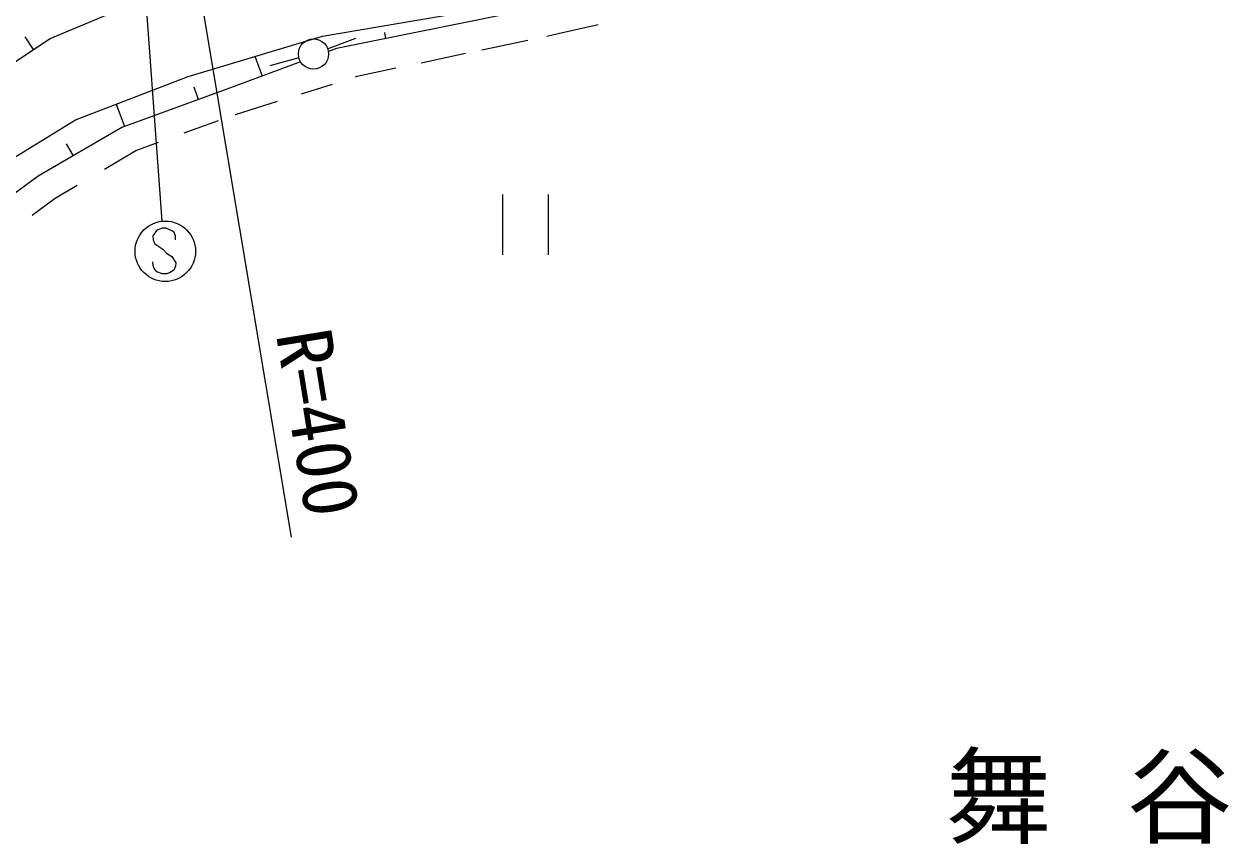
# Model space of a CAD drawing. Units: millimetres, scale not verified. Extents: x 40000 to 680000, y 20000 to 380000.
# Drawn here: x 327129 to 366976, y 263322 to 290438 of the extents above; entities that cross this region are included whole.
import ezdxf
from ezdxf.enums import TextEntityAlignment as Align

# ---------------------------------------------------------------- set-up
doc = ezdxf.new("R2010")
doc.units = ezdxf.units.MM
doc.header["$LTSCALE"] = 1000
for name, color, linetype, lineweight in [('M-BGD', 7, 'Continuous', 13), ('M-STR-HTXT', 7, 'Continuous', 13), ('M-STR-STRC', 7, 'Continuous', 13)]:
    doc.layers.add(name, color=color, linetype=linetype, lineweight=lineweight)
doc.layers.add('M-BMK-HTXT', color=7, linetype='Continuous')
doc.styles.add('ＭＳ ゴシック', font='')
doc.styles.get('ＭＳ ゴシック').set_extended_font_data('MS Gothic')

msp = doc.modelspace()

# ---------------------------------------------------------------- linework, layer by layer
at = {"layer": 'M-BGD'}
for p, q in [((327989, 289965), (331006, 291219)), ((344347, 291019), (337459, 289627)), ((336993, 290043), (341424, 290790)), ((339045, 290160), (339087, 289956)), ((344422, 290044), (344790, 290122)), ((344790, 290122), (346114, 290427)), ((321475, 285642), (327989, 289965)), ((327155, 290017), (327434, 289597)), ((332553, 288708), (336993, 290043)), ((337168, 289625), (338104, 289977)), ((342269, 289588), (343787, 289909)), ((334761, 289372), (335004, 288716)), ((336217, 289317), (335253, 289054)), ((337459, 289627), (337194, 289528)), ((340257, 289162), (341729, 289473)), ((336274, 289187), (333839, 288285)), ((338150, 288716), (339426, 288986)), ((328828, 287269), (332553, 288708)), ((338086, 288695), (338150, 288716)), ((333839, 288285), (330364, 287018)), ((332738, 288359), (332891, 287939)), ((336307, 288136), (337325, 288456)), ((330177, 287790), (330447, 287048)), ((334123, 287449), (335515, 287887)), ((334111, 287445), (334123, 287449)), ((324253, 284466), (328828, 287269)), ((330364, 287018), (327599, 285413)), ((332425, 286837), (333556, 287244)), ((330826, 286261), (331573, 286530)), ((328522, 286479), (328752, 286082)), ((329784, 285644), (330826, 286261)), ((327599, 285413), (323850, 282662)), ((328162, 284684), (328884, 285111)), ((327399, 284120), (328162, 284684)), ((342962, 282807), (342962, 284807)), ((344462, 284807), (344462, 282807))]:
    msp.add_line(p, q, dxfattribs=at)
msp.add_circle((336700, 289449), 500, dxfattribs=at)
at = {"layer": 'M-STR-HTXT'}
msp.add_line((335970, 273473), (330890, 303872), dxfattribs=at)
at = {"layer": 'M-STR-STRC'}
for p, q in [((330391, 301758), (331686, 283917)), ((331514, 283620), (331390, 283436)), ((331390, 283436), (331393, 283304)), ((331706, 283686), (331514, 283620)), ((331827, 283684), (331706, 283686)), ((332078, 283565), (331827, 283684)), ((332141, 283434), (332078, 283565)), ((332141, 283304), (332141, 283434)), ((331393, 283304), (331456, 283175)), ((331456, 283175), (331712, 282994)), ((331712, 282994), (331841, 282862)), ((331393, 282457), (331390, 282578)), ((331841, 282862), (332020, 282746)), ((332020, 282746), (332146, 282546)), ((332146, 282546), (332141, 282435)), ((331432, 282354), (331393, 282457)), ((331517, 282243), (331432, 282354)), ((331704, 282183), (331517, 282243)), ((331838, 282183), (331704, 282183)), ((331938, 282212), (331838, 282183)), ((332080, 282304), (331938, 282212)), ((332141, 282435), (332080, 282304))]:
    msp.add_line(p, q, dxfattribs=at)
msp.add_circle((331798, 282924), 1000, dxfattribs=at)

# ---------------------------------------------------------------- texts
at = {"layer": 'M-BMK-HTXT', "insert": (357610, 263322), "char_height": 2566, "attachment_point": 7, "style": 'ＭＳ ゴシック'}
msp.add_mtext('\\T1.71;舞谷', dxfattribs=at)
at = {"layer": 'M-STR-HTXT', "style": 'ＭＳ ゴシック'}
msp.add_text('R=400', height=1833, rotation=279.288, dxfattribs=at).set_placement((336359, 280336), align=Align.MIDDLE_LEFT)

doc.saveas('drawing.dxf')
